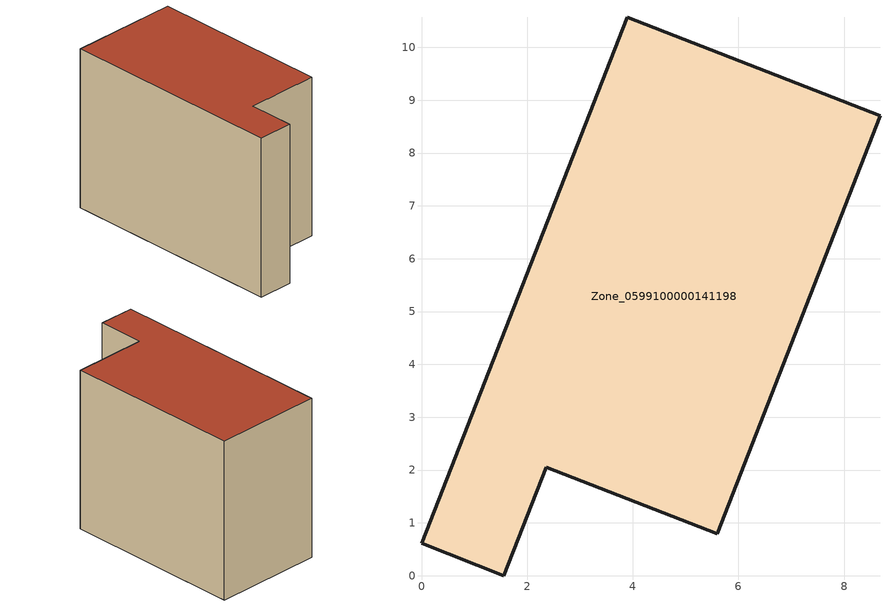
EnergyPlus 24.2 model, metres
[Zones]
Zone_0599100000141198
 floor ground (C_G): 0,0.61 3.89,10.57 8.68,8.71 5.6,0.79 2.36,2.05 1.56,0 z0
 wall outside (C_F): 3.89,10.57 0,0.61 1.56,0 2.36,2.05 5.6,0.79 8.68,8.71 3.89,10.57 z0:7.6
 roof outside (C_R): 8.68,8.71 3.89,10.57 0,0.61 1.56,0 2.36,2.05 5.6,0.79 z7.6
[BUILDING]
Pand.0599100000141198: North Axis=0; Terrain=City; Loads Convergence Tolerance Value=0.04; Temperature Convergence Tolerance Value=0.4; Solar Distribution=FullExterior; Maximum Number of Warmup Days=25; Minimum Number of Warmup Days=1
[Site:Location]
Rotterdam.The.Hague.AP_ZH_NLD Design_Conditions: Latitude=51.96; Longitude=4.45; Time Zone=1; Elevation=-4.5
[SITE:GROUNDTEMPERATURE:BUILDINGSURFACE]
18, 18, 18, 18, 18, 18, 18, 18, 18, 18, 18, 18
[MATERIAL] Thermal Absorptance=0.9; Solar Absorptance=0.7; Visible Absorptance=0.7
Name | Roughness | Thickness | Conductivity | Density | Specific Heat
G.TC.1946 | MediumSmooth | 0.15 | 1 | 540 | 1210
F.TC.1946 | Rough | 0.3 | 0.857143 | 1920 | 840
R.TC.1946 | MediumRough | 0.2 | 0.909091 | 1500 | 1000
[CONSTRUCTION]
C_G: G.TC.1946
C_F: F.TC.1946
C_R: R.TC.1946
[ZONE]
Zone_0599100000141198: Type=1; Multiplier=1; Ceiling Height=Autocalculate; Volume=Autocalculate; Floor Area=autocalculate; Part of Total Floor Area=Yes
[ZONEINFILTRATION:DESIGNFLOWRATE]
Infil_Zone_0599100000141198: Zone or ZoneList or Space or SpaceList=Zone_0599100000141198; Schedule=AlwaysOn; Design Flow Rate Calculation Method=Flow/Area; Flow Rate per Floor Area=0.003; Constant Term Coefficient=1; Temperature Term Coefficient=0; Velocity Term Coefficient=0; Velocity Squared Term Coefficient=0
[HVACTEMPLATE:ZONE:IDEALLOADSAIRSYSTEM]
Zone_0599100000141198: Maximum Heating Supply Air Temperature=50; Minimum Cooling Supply Air Temperature=13; Maximum Heating Supply Air Humidity Ratio=0.0156; Minimum Cooling Supply Air Humidity Ratio=0.0077; Heating Limit=NoLimit; Cooling Limit=NoLimit; Dehumidification Control Type=ConstantSensibleHeatRatio; Cooling Sensible Heat Ratio=0.7; Dehumidification Setpoint=60; Humidification Control Type=None; Humidification Setpoint=30; Outdoor Air Method=None; Outdoor Air Flow Rate per Person=0.00944; Outdoor Air Flow Rate per Zone Floor Area=0; Outdoor Air Flow Rate per Zone=0; Demand Controlled Ventilation Type=None; Outdoor Air Economizer Type=NoEconomizer; Heat Recovery Type=None; Sensible Heat Recovery Effectiveness=0.7; Latent Heat Recovery Effectiveness=0.65
[ZONECONTROL:THERMOSTAT]
ThermostatControl_Zone_0599100000141198: Zone or ZoneList=Zone_0599100000141198; Control Type Schedule=DualSetpointControlType; Control 1=Thermostat_Zone_0599100000141198; Temperature Difference Between Cutout And Setpoint=0
[THERMOSTATSETPOINT:DUALSETPOINT]
Thermostat_Zone_0599100000141198: Heating Setpoint Temperature Schedule=HeatingSetpoint_Zone_0599100000141198; Cooling Setpoint Temperature Schedule=CoolingSetpoint_Zone_0599100000141198
[SCHEDULE:COMPACT]
HeatingSetpoint_Zone_0599100000141198: Through: 12/31, For: AllDays, Until: 24:00, 21
CoolingSetpoint_Zone_0599100000141198: Through: 12/31, For: AllDays, Until: 24:00, 24
DualSetpointControlType: Through: 12/31, For: AllDays, Until: 24:00, 4
AlwaysOn: Through: 12/31, For: AllDays, Until: 24:00, 1
